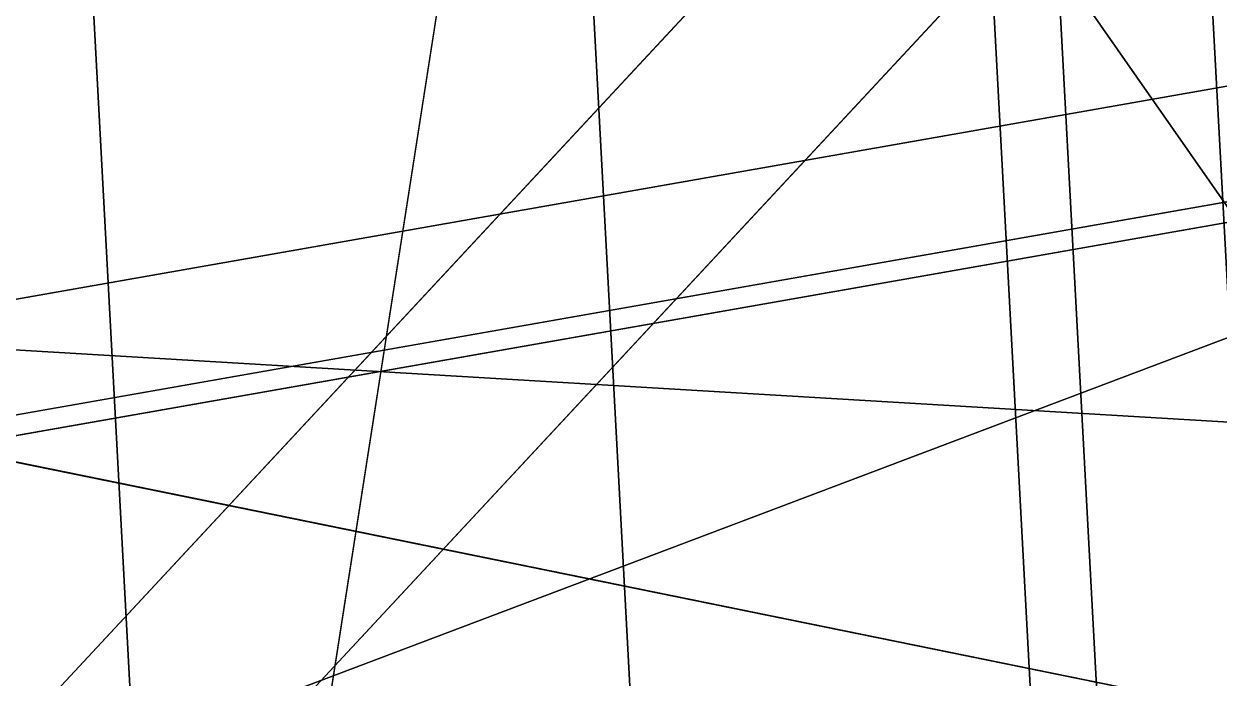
# Model space of a CAD drawing. Header units: metres. Extents: x 503497 to 504361, y 6966567 to 6966857.
# Drawn here: x 504124.612 to 504125.832, y 6966691.654 to 6966692.322 of the extents above; entities that cross this region are included whole.
import ezdxf

# ---------------------------------------------------------------- set-up
doc = ezdxf.new("R2010")
doc.units = ezdxf.units.M

msp = doc.modelspace()

# ---------------------------------------------------------------- linework, layer by layer
at = {"layer": 'SHADOW_APPROVED_20260111T072000'}
msp.add_lwpolyline([(504124.6436, 6966689.8311), (504125.6223, 6966696.1052), (504122.7613, 6966696.5515), (504123.3955, 6966700.6171), (504123.6735, 6966701.1907), (504124.1841, 6966701.6081), (504124.6865, 6966701.7525), (504126.4679, 6966701.5261), (504126.6349, 6966702.5968), (504125.8564, 6966702.7697), (504125.4218, 6966703.0603), (504125.0625, 6966703.6133), (504124.9683, 6966704.1079), (504125.9354, 6966710.4181), (504127.8093, 6966710.1258), (504128.3574, 6966713.6393), (504140.8554, 6966711.6898), (504140.8554, 6966711.6898), (504140.7719, 6966711.1544), (504144.1851, 6966710.622), (504144.5661, 6966713.0647), (504153.1826, 6966711.7206), (504152.9477, 6966710.2148), (504167.8718, 6966707.8869)], dxfattribs=at)
for points in [[(504169.4593, 6966696.8594), (504167.3244, 6966683.1734), (504094.1506, 6966698.0774), (504096.2855, 6966711.7634), (504169.4593, 6966696.8594)], [(504124.6436, 6966689.8311), (504125.6223, 6966696.1052), (504052.4485, 6966711.0092), (504051.4698, 6966704.7351), (504124.6436, 6966689.8311)], [(504167.3244, 6966683.1734), (504124.6436, 6966689.8311), (504051.4698, 6966704.7351), (504094.1506, 6966698.0774), (504167.3244, 6966683.1734)]]:
    msp.add_lwpolyline(points, close=True, dxfattribs=at)
at = {"layer": 'SHADOW_APPROVED_20260114T072400'}
msp.add_lwpolyline([(504124.6436, 6966689.8311), (504125.6223, 6966696.1052), (504122.7613, 6966696.5515), (504123.3955, 6966700.6171), (504123.6735, 6966701.1907), (504124.1841, 6966701.6081), (504124.6865, 6966701.7525), (504126.4679, 6966701.5261), (504126.6349, 6966702.5968), (504125.8564, 6966702.7697), (504125.4218, 6966703.0603), (504125.0625, 6966703.6133), (504124.9683, 6966704.1079), (504125.9354, 6966710.4181), (504127.8093, 6966710.1258), (504128.3574, 6966713.6393), (504140.8554, 6966711.6898), (504140.8554, 6966711.6898), (504140.7719, 6966711.1544), (504144.1851, 6966710.622), (504144.5661, 6966713.0647), (504153.1826, 6966711.7206), (504152.9477, 6966710.2148), (504167.8718, 6966707.8869)], dxfattribs=at)
msp.add_lwpolyline([(504124.6436, 6966689.8311), (504125.6223, 6966696.1052), (504053.6139, 6966709.7439), (504052.6352, 6966703.4698), (504124.6436, 6966689.8311)], close=True, dxfattribs=at)
at = {"layer": 'SHADOW_APPROVED_20260122T071500'}
msp.add_lwpolyline([(504124.6436, 6966689.8311), (504125.6223, 6966696.1052), (504122.7613, 6966696.5515), (504123.3955, 6966700.6171), (504123.6735, 6966701.1907), (504124.1841, 6966701.6081), (504124.6865, 6966701.7525), (504126.4679, 6966701.5261), (504126.6349, 6966702.5968), (504125.8564, 6966702.7697), (504125.4218, 6966703.0603), (504125.0625, 6966703.6133), (504124.9683, 6966704.1079), (504125.9354, 6966710.4181), (504127.8093, 6966710.1258), (504128.3574, 6966713.6393), (504140.8554, 6966711.6898), (504140.8554, 6966711.6898), (504140.7719, 6966711.1544), (504144.1851, 6966710.622), (504144.5661, 6966713.0647), (504153.1826, 6966711.7206), (504152.9477, 6966710.2148), (504167.8718, 6966707.8869)], dxfattribs=at)
msp.add_lwpolyline([(504124.6436, 6966689.8311), (504125.6223, 6966696.1052), (504043.0558, 6966710.8733), (504042.0771, 6966704.5992), (504124.6436, 6966689.8311)], close=True, dxfattribs=at)
at = {"layer": 'SHADOW_APPROVED_20260124T072500'}
msp.add_lwpolyline([(504124.6436, 6966689.8311), (504125.6223, 6966696.1052), (504122.7613, 6966696.5515), (504123.3955, 6966700.6171), (504123.6735, 6966701.1907), (504124.1841, 6966701.6081), (504124.6865, 6966701.7525), (504126.4679, 6966701.5261), (504126.6349, 6966702.5968), (504125.8564, 6966702.7697), (504125.4218, 6966703.0603), (504125.0625, 6966703.6133), (504124.9683, 6966704.1079), (504125.9354, 6966710.4181), (504127.8093, 6966710.1258), (504128.3574, 6966713.6393), (504140.8554, 6966711.6898), (504140.8554, 6966711.6898), (504140.7719, 6966711.1544), (504144.1851, 6966710.622), (504144.5661, 6966713.0647), (504153.1826, 6966711.7206), (504152.9477, 6966710.2148), (504167.8718, 6966707.8869)], dxfattribs=at)
msp.add_lwpolyline([(504124.6436, 6966689.8311), (504125.6223, 6966696.1052), (504049.3792, 6966707.8202), (504048.4005, 6966701.5461), (504124.6436, 6966689.8311)], close=True, dxfattribs=at)
at = {"layer": 'SHADOW_APPROVED_20260126T071100'}
msp.add_lwpolyline([(504124.6436, 6966689.8311), (504125.6223, 6966696.1052), (504122.7613, 6966696.5515), (504123.3955, 6966700.6171), (504123.6735, 6966701.1907), (504124.1841, 6966701.6081), (504124.6865, 6966701.7525), (504126.4679, 6966701.5261), (504126.6349, 6966702.5968), (504125.8564, 6966702.7697), (504125.4218, 6966703.0603), (504125.0625, 6966703.6133), (504124.9683, 6966704.1079), (504125.9354, 6966710.4181), (504127.8093, 6966710.1258), (504128.3574, 6966713.6393), (504140.8554, 6966711.6898), (504140.8554, 6966711.6898), (504140.7719, 6966711.1544), (504144.1851, 6966710.622), (504144.5661, 6966713.0647), (504153.1826, 6966711.7206), (504152.9477, 6966710.2148), (504167.8718, 6966707.8869)], dxfattribs=at)
msp.add_lwpolyline([(504124.6436, 6966689.8311), (504125.6223, 6966696.1052), (504037.1972, 6966711.151), (504036.2185, 6966704.8769), (504124.6436, 6966689.8311)], close=True, dxfattribs=at)
at = {"layer": 'SHADOW_APPROVED_20260127T071900'}
msp.add_lwpolyline([(504124.6436, 6966689.8311), (504125.6223, 6966696.1052), (504122.7613, 6966696.5515), (504123.3955, 6966700.6171), (504123.6735, 6966701.1907), (504124.1841, 6966701.6081), (504124.6865, 6966701.7525), (504126.4679, 6966701.5261), (504126.6349, 6966702.5968), (504125.8564, 6966702.7697), (504125.4218, 6966703.0603), (504125.0625, 6966703.6133), (504124.9683, 6966704.1079), (504125.9354, 6966710.4181), (504127.8093, 6966710.1258), (504128.3574, 6966713.6393), (504140.8554, 6966711.6898), (504140.8554, 6966711.6898), (504140.7719, 6966711.1544), (504144.1851, 6966710.622), (504144.5661, 6966713.0647), (504153.1826, 6966711.7206), (504152.9477, 6966710.2148), (504167.8718, 6966707.8869)], dxfattribs=at)
msp.add_lwpolyline([(504124.6436, 6966689.8311), (504125.6223, 6966696.1052), (504043.2794, 6966708.5978), (504042.3007, 6966702.3237), (504124.6436, 6966689.8311)], close=True, dxfattribs=at)
at = {"layer": 'SHADOW_APPROVED_20260129T071100'}
msp.add_lwpolyline([(504124.6436, 6966689.8311), (504125.6223, 6966696.1052), (504122.7613, 6966696.5515), (504123.3955, 6966700.6171), (504123.6735, 6966701.1907), (504124.1841, 6966701.6081), (504124.6865, 6966701.7525), (504126.4679, 6966701.5261), (504126.6349, 6966702.5968), (504125.8564, 6966702.7697), (504125.4218, 6966703.0603), (504125.0625, 6966703.6133), (504124.9683, 6966704.1079), (504125.9354, 6966710.4181), (504127.8093, 6966710.1258), (504128.3574, 6966713.6393), (504140.8554, 6966711.6898), (504140.8554, 6966711.6898), (504140.7719, 6966711.1544), (504144.1851, 6966710.622), (504144.5661, 6966713.0647), (504153.1826, 6966711.7206), (504152.9477, 6966710.2148), (504167.8718, 6966707.8869)], dxfattribs=at)
msp.add_lwpolyline([(504124.6436, 6966689.8311), (504125.6223, 6966696.1052), (504035.1766, 6966710.324), (504034.1979, 6966704.0499), (504124.6436, 6966689.8311)], close=True, dxfattribs=at)
at = {"layer": 'SHADOW_APPROVED_20260130T071100'}
msp.add_lwpolyline([(504124.6436, 6966689.8311), (504125.6223, 6966696.1052), (504122.7613, 6966696.5515), (504123.3955, 6966700.6171), (504123.6735, 6966701.1907), (504124.1841, 6966701.6081), (504124.6865, 6966701.7525), (504126.4679, 6966701.5261), (504126.6349, 6966702.5968), (504125.8564, 6966702.7697), (504125.4218, 6966703.0603), (504125.0625, 6966703.6133), (504124.9683, 6966704.1079), (504125.9354, 6966710.4181), (504127.8093, 6966710.1258), (504128.3574, 6966713.6393), (504140.8554, 6966711.6898), (504140.8554, 6966711.6898), (504140.7719, 6966711.1544), (504144.1851, 6966710.622), (504144.5661, 6966713.0647), (504153.1826, 6966711.7206), (504152.9477, 6966710.2148), (504167.8718, 6966707.8869)], dxfattribs=at)
msp.add_lwpolyline([(504124.6436, 6966689.8311), (504125.6223, 6966696.1052), (504034.4904, 6966710.0194), (504033.5117, 6966703.7453), (504124.6436, 6966689.8311)], close=True, dxfattribs=at)
at = {"layer": 'SHADOW_APPROVED_20260203T070000'}
msp.add_lwpolyline([(504124.6436, 6966689.8311), (504125.6223, 6966696.1052), (504122.7613, 6966696.5515), (504123.3955, 6966700.6171), (504123.6735, 6966701.1907), (504124.1841, 6966701.6081), (504124.6865, 6966701.7525), (504126.4679, 6966701.5261), (504126.6349, 6966702.5968), (504125.8564, 6966702.7697), (504125.4218, 6966703.0603), (504125.0625, 6966703.6133), (504124.9683, 6966704.1079), (504125.9354, 6966710.4181), (504127.8093, 6966710.1258), (504128.3574, 6966713.6393), (504140.8554, 6966711.6898), (504140.8554, 6966711.6898), (504140.7719, 6966711.1544), (504144.1851, 6966710.622), (504144.5661, 6966713.0647), (504153.1826, 6966711.7206), (504152.9477, 6966710.2148), (504167.8718, 6966707.8869)], dxfattribs=at)
msp.add_lwpolyline([(504124.6436, 6966689.8311), (504125.6223, 6966696.1052), (504019.5981, 6966712.4066), (504018.6194, 6966706.1325), (504124.6436, 6966689.8311)], close=True, dxfattribs=at)
at = {"layer": 'SHADOW_APPROVED_20260314T074000'}
msp.add_lwpolyline([(504124.6436, 6966689.8311), (504125.6223, 6966696.1052), (504122.7613, 6966696.5515), (504123.3955, 6966700.6171), (504123.6735, 6966701.1907), (504124.1841, 6966701.6081), (504124.6865, 6966701.7525), (504126.4679, 6966701.5261), (504126.6349, 6966702.5968), (504125.8564, 6966702.7697), (504125.4218, 6966703.0603), (504125.0625, 6966703.6133), (504124.9683, 6966704.1079), (504125.9354, 6966710.4181), (504127.8093, 6966710.1258), (504128.3574, 6966713.6393), (504140.8554, 6966711.6898), (504140.8554, 6966711.6898), (504140.7719, 6966711.1544), (504144.1851, 6966710.622), (504144.5661, 6966713.0647), (504153.1826, 6966711.7206), (504152.9477, 6966710.2148), (504167.8718, 6966707.8869)], dxfattribs=at)
for points in [[(504170.0047, 6966700.3561), (504169.7774, 6966699.9974), (504082.0229, 6966684.541), (504082.2502, 6966684.8997), (504170.0047, 6966700.3561)], [(504169.7774, 6966699.9974), (504169.5259, 6966699.8139), (504081.7714, 6966684.3575), (504082.0229, 6966684.541), (504169.7774, 6966699.9974)], [(504169.5259, 6966699.8139), (504168.8949, 6966699.7238), (504081.1404, 6966684.2674), (504081.7714, 6966684.3575), (504169.5259, 6966699.8139)], [(504168.8949, 6966699.7238), (504168.6104, 6966697.9001), (504080.8559, 6966682.4437), (504081.1404, 6966684.2674), (504168.8949, 6966699.7238)], [(504124.6436, 6966689.8311), (504125.6223, 6966696.1052), (504037.8678, 6966680.6488), (504036.8891, 6966674.3747), (504124.6436, 6966689.8311)]]:
    msp.add_lwpolyline(points, close=True, dxfattribs=at)
at = {"layer": 'SHADOW_APPROVED_20260426T070000'}
msp.add_lwpolyline([(504124.6436, 6966689.8311), (504125.6223, 6966696.1052), (504122.7613, 6966696.5515), (504123.3955, 6966700.6171), (504123.6735, 6966701.1907), (504124.1841, 6966701.6081), (504124.6865, 6966701.7525), (504126.4679, 6966701.5261), (504126.6349, 6966702.5968), (504125.8564, 6966702.7697), (504125.4218, 6966703.0603), (504125.0625, 6966703.6133), (504124.9683, 6966704.1079), (504125.9354, 6966710.4181), (504127.8093, 6966710.1258), (504128.3574, 6966713.6393), (504140.8554, 6966711.6898), (504140.8554, 6966711.6898), (504140.7719, 6966711.1544), (504144.1851, 6966710.622), (504144.5661, 6966713.0647), (504153.1826, 6966711.7206), (504152.9477, 6966710.2148), (504167.8718, 6966707.8869)], dxfattribs=at)
for points in [[(504152.9477, 6966710.2148), (504167.8718, 6966707.8869), (503950.7442, 6966625.8251), (503935.8201, 6966628.153), (504152.9477, 6966710.2148)], [(504167.8718, 6966707.8869), (504167.5638, 6966705.9126), (503950.4362, 6966623.8508), (503950.7442, 6966625.8251), (504167.8718, 6966707.8869)], [(504124.6436, 6966689.8311), (504125.6223, 6966696.1052), (503908.4947, 6966614.0434), (503907.516, 6966607.7693), (504124.6436, 6966689.8311)]]:
    msp.add_lwpolyline(points, close=True, dxfattribs=at)
at = {"layer": 'SHADOW_APPROVED_20260621T090000'}
for points in [[(504158.5991, 6966727.8767), (504158.3042, 6966725.9861), (504094.3178, 6966657.1716), (504094.6127, 6966659.0622), (504158.5991, 6966727.8767)], [(504173.0714, 6966725.6192), (504158.5991, 6966727.8767), (504094.6127, 6966659.0622), (504109.085, 6966656.8047), (504173.0714, 6966725.6192)], [(504144.1851, 6966710.622), (504144.5661, 6966713.0647), (504086.0498, 6966650.1331), (504085.6688, 6966647.6904), (504144.1851, 6966710.622)], [(504144.5661, 6966713.0647), (504153.1826, 6966711.7206), (504094.6663, 6966648.789), (504086.0498, 6966650.1331), (504144.5661, 6966713.0647)], [(504124.6436, 6966689.8311), (504125.6223, 6966696.1052), (504067.106, 6966633.1736), (504066.1273, 6966626.8995), (504124.6436, 6966689.8311)]]:
    msp.add_lwpolyline(points, close=True, dxfattribs=at)
msp.add_lwpolyline([(504124.6436, 6966689.8311), (504125.6223, 6966696.1052), (504122.7613, 6966696.5515), (504123.3955, 6966700.6171), (504123.6735, 6966701.1907), (504124.1841, 6966701.6081), (504124.6865, 6966701.7525), (504126.4679, 6966701.5261), (504126.6349, 6966702.5968), (504125.8564, 6966702.7697), (504125.4218, 6966703.0603), (504125.0625, 6966703.6133), (504124.9683, 6966704.1079), (504125.9354, 6966710.4181), (504127.8093, 6966710.1258), (504128.3574, 6966713.6393), (504140.8554, 6966711.6898), (504140.8554, 6966711.6898), (504140.7719, 6966711.1544), (504144.1851, 6966710.622), (504144.5661, 6966713.0647), (504153.1826, 6966711.7206), (504152.9477, 6966710.2148), (504167.8718, 6966707.8869)], dxfattribs=at)
at = {"layer": 'SHADOW_APPROVED_20260621T120000'}
msp.add_lwpolyline([(504124.6436, 6966689.8311), (504125.6223, 6966696.1052), (504122.7613, 6966696.5515), (504123.3955, 6966700.6171), (504123.6735, 6966701.1907), (504124.1841, 6966701.6081), (504124.6865, 6966701.7525), (504126.4679, 6966701.5261), (504126.6349, 6966702.5968), (504125.8564, 6966702.7697), (504125.4218, 6966703.0603), (504125.0625, 6966703.6133), (504124.9683, 6966704.1079), (504125.9354, 6966710.4181), (504127.8093, 6966710.1258), (504128.3574, 6966713.6393), (504140.8554, 6966711.6898), (504140.8554, 6966711.6898), (504140.7719, 6966711.1544), (504144.1851, 6966710.622), (504144.5661, 6966713.0647), (504153.1826, 6966711.7206), (504152.9477, 6966710.2148), (504167.8718, 6966707.8869)], dxfattribs=at)
for points in [[(504124.9683, 6966704.1079), (504125.9354, 6966710.4181), (504128.5564, 6966661.7453), (504127.5893, 6966655.4351), (504124.9683, 6966704.1079)], [(504125.0625, 6966703.6133), (504124.9683, 6966704.1079), (504127.5893, 6966655.4351), (504127.6835, 6966654.9405), (504125.0625, 6966703.6133)], [(504125.4218, 6966703.0603), (504125.0625, 6966703.6133), (504127.6835, 6966654.9405), (504128.0428, 6966654.3875), (504125.4218, 6966703.0603)], [(504124.1841, 6966701.6081), (504124.6865, 6966701.7525), (504127.3075, 6966653.0797), (504126.8051, 6966652.9353), (504124.1841, 6966701.6081)], [(504124.6865, 6966701.7525), (504126.4679, 6966701.5261), (504129.0889, 6966652.8533), (504127.3075, 6966653.0797), (504124.6865, 6966701.7525)], [(504123.6735, 6966701.1907), (504124.1841, 6966701.6081), (504126.8051, 6966652.9353), (504126.2945, 6966652.5179), (504123.6735, 6966701.1907)], [(504125.6223, 6966696.1052), (504122.7613, 6966696.5515), (504125.3823, 6966647.8787), (504128.2433, 6966647.4324), (504125.6223, 6966696.1052)], [(504124.6436, 6966689.8311), (504125.6223, 6966696.1052), (504128.2433, 6966647.4324), (504127.2646, 6966641.1583), (504124.6436, 6966689.8311)]]:
    msp.add_lwpolyline(points, close=True, dxfattribs=at)
at = {"layer": 'SHADOW_APPROVED_20260621T140000'}
msp.add_lwpolyline([(504124.6436, 6966689.8311), (504125.6223, 6966696.1052), (504122.7613, 6966696.5515), (504123.3955, 6966700.6171), (504123.6735, 6966701.1907), (504124.1841, 6966701.6081), (504124.6865, 6966701.7525), (504126.4679, 6966701.5261), (504126.6349, 6966702.5968), (504125.8564, 6966702.7697), (504125.4218, 6966703.0603), (504125.0625, 6966703.6133), (504124.9683, 6966704.1079), (504125.9354, 6966710.4181), (504127.8093, 6966710.1258), (504128.3574, 6966713.6393), (504140.8554, 6966711.6898), (504140.8554, 6966711.6898), (504140.7719, 6966711.1544), (504144.1851, 6966710.622), (504144.5661, 6966713.0647), (504153.1826, 6966711.7206), (504152.9477, 6966710.2148), (504167.8718, 6966707.8869)], dxfattribs=at)
for points in [[(504122.7613, 6966696.5515), (504123.3955, 6966700.6171), (504162.3052, 6966644.8111), (504161.671, 6966640.7455), (504122.7613, 6966696.5515)], [(504125.6223, 6966696.1052), (504122.7613, 6966696.5515), (504161.671, 6966640.7455), (504164.532, 6966640.2992), (504125.6223, 6966696.1052)], [(504124.6436, 6966689.8311), (504125.6223, 6966696.1052), (504164.532, 6966640.2992), (504163.5533, 6966634.0251), (504124.6436, 6966689.8311)]]:
    msp.add_lwpolyline(points, close=True, dxfattribs=at)
at = {"layer": 'SHADOW_APPROVED_20260621T150000'}
msp.add_lwpolyline([(504124.6436, 6966689.8311), (504125.6223, 6966696.1052), (504122.7613, 6966696.5515), (504123.3955, 6966700.6171), (504123.6735, 6966701.1907), (504124.1841, 6966701.6081), (504124.6865, 6966701.7525), (504126.4679, 6966701.5261), (504126.6349, 6966702.5968), (504125.8564, 6966702.7697), (504125.4218, 6966703.0603), (504125.0625, 6966703.6133), (504124.9683, 6966704.1079), (504125.9354, 6966710.4181), (504127.8093, 6966710.1258), (504128.3574, 6966713.6393), (504140.8554, 6966711.6898), (504140.8554, 6966711.6898), (504140.7719, 6966711.1544), (504144.1851, 6966710.622), (504144.5661, 6966713.0647), (504153.1826, 6966711.7206), (504152.9477, 6966710.2148), (504167.8718, 6966707.8869)], dxfattribs=at)
msp.add_lwpolyline([(504124.6436, 6966689.8311), (504125.6223, 6966696.1052), (504198.9024, 6966627.1024), (504197.9237, 6966620.8283), (504124.6436, 6966689.8311)], close=True, dxfattribs=at)
at = {"layer": 'SHADOW_APPROVED_20260621T160000'}
msp.add_lwpolyline([(504124.6436, 6966689.8311), (504125.6223, 6966696.1052), (504122.7613, 6966696.5515), (504123.3955, 6966700.6171), (504123.6735, 6966701.1907), (504124.1841, 6966701.6081), (504124.6865, 6966701.7525), (504126.4679, 6966701.5261), (504126.6349, 6966702.5968), (504125.8564, 6966702.7697), (504125.4218, 6966703.0603), (504125.0625, 6966703.6133), (504124.9683, 6966704.1079), (504125.9354, 6966710.4181), (504127.8093, 6966710.1258), (504128.3574, 6966713.6393), (504140.8554, 6966711.6898), (504140.8554, 6966711.6898), (504140.7719, 6966711.1544), (504144.1851, 6966710.622), (504144.5661, 6966713.0647), (504153.1826, 6966711.7206), (504152.9477, 6966710.2148), (504167.8718, 6966707.8869)], dxfattribs=at)
msp.add_lwpolyline([(504124.6436, 6966689.8311), (504125.6223, 6966696.1052), (504293.8785, 6966583.0054), (504292.8998, 6966576.7313), (504124.6436, 6966689.8311)], close=True, dxfattribs=at)
at = {"layer": 'SHADOW_APPROVED_20261019T053000'}
msp.add_lwpolyline([(504124.6436, 6966689.8311), (504125.6223, 6966696.1052), (503548.8666, 6966788.238), (503547.8879, 6966781.9639), (504124.6436, 6966689.8311)], close=True, dxfattribs=at)
msp.add_lwpolyline([(504124.6436, 6966689.8311), (504125.6223, 6966696.1052), (504122.7613, 6966696.5515), (504123.3955, 6966700.6171), (504123.6735, 6966701.1907), (504124.1841, 6966701.6081), (504124.6865, 6966701.7525), (504126.4679, 6966701.5261), (504126.6349, 6966702.5968), (504125.8564, 6966702.7697), (504125.4218, 6966703.0603), (504125.0625, 6966703.6133), (504124.9683, 6966704.1079), (504125.9354, 6966710.4181), (504127.8093, 6966710.1258), (504128.3574, 6966713.6393), (504140.8554, 6966711.6898), (504140.8554, 6966711.6898), (504140.7719, 6966711.1544), (504144.1851, 6966710.622), (504144.5661, 6966713.0647), (504153.1826, 6966711.7206), (504152.9477, 6966710.2148), (504167.8718, 6966707.8869)], dxfattribs=at)
at = {"layer": 'SHADOW_APPROVED_20261112T063500'}
msp.add_lwpolyline([(504124.6436, 6966689.8311), (504125.6223, 6966696.1052), (504122.7613, 6966696.5515), (504123.3955, 6966700.6171), (504123.6735, 6966701.1907), (504124.1841, 6966701.6081), (504124.6865, 6966701.7525), (504126.4679, 6966701.5261), (504126.6349, 6966702.5968), (504125.8564, 6966702.7697), (504125.4218, 6966703.0603), (504125.0625, 6966703.6133), (504124.9683, 6966704.1079), (504125.9354, 6966710.4181), (504127.8093, 6966710.1258), (504128.3574, 6966713.6393), (504140.8554, 6966711.6898), (504140.8554, 6966711.6898), (504140.7719, 6966711.1544), (504144.1851, 6966710.622), (504144.5661, 6966713.0647), (504153.1826, 6966711.7206), (504152.9477, 6966710.2148), (504167.8718, 6966707.8869)], dxfattribs=at)
msp.add_lwpolyline([(504124.6436, 6966689.8311), (504125.6223, 6966696.1052), (504027.344, 6966712.0594), (504026.3653, 6966705.7853), (504124.6436, 6966689.8311)], close=True, dxfattribs=at)
at = {"layer": 'SHADOW_APPROVED_20261113T063500'}
msp.add_lwpolyline([(504124.6436, 6966689.8311), (504125.6223, 6966696.1052), (504122.7613, 6966696.5515), (504123.3955, 6966700.6171), (504123.6735, 6966701.1907), (504124.1841, 6966701.6081), (504124.6865, 6966701.7525), (504126.4679, 6966701.5261), (504126.6349, 6966702.5968), (504125.8564, 6966702.7697), (504125.4218, 6966703.0603), (504125.0625, 6966703.6133), (504124.9683, 6966704.1079), (504125.9354, 6966710.4181), (504127.8093, 6966710.1258), (504128.3574, 6966713.6393), (504140.8554, 6966711.6898), (504140.8554, 6966711.6898), (504140.7719, 6966711.1544), (504144.1851, 6966710.622), (504144.5661, 6966713.0647), (504153.1826, 6966711.7206), (504152.9477, 6966710.2148), (504167.8718, 6966707.8869)], dxfattribs=at)
msp.add_lwpolyline([(504124.6436, 6966689.8311), (504125.6223, 6966696.1052), (504027.8122, 6966712.4749), (504026.8335, 6966706.2008), (504124.6436, 6966689.8311)], close=True, dxfattribs=at)
at = {"layer": 'SHADOW_APPROVED_20261122T065200'}
msp.add_lwpolyline([(504124.6436, 6966689.8311), (504125.6223, 6966696.1052), (504122.7613, 6966696.5515), (504123.3955, 6966700.6171), (504123.6735, 6966701.1907), (504124.1841, 6966701.6081), (504124.6865, 6966701.7525), (504126.4679, 6966701.5261), (504126.6349, 6966702.5968), (504125.8564, 6966702.7697), (504125.4218, 6966703.0603), (504125.0625, 6966703.6133), (504124.9683, 6966704.1079), (504125.9354, 6966710.4181), (504127.8093, 6966710.1258), (504128.3574, 6966713.6393), (504140.8554, 6966711.6898), (504140.8554, 6966711.6898), (504140.7719, 6966711.1544), (504144.1851, 6966710.622), (504144.5661, 6966713.0647), (504153.1826, 6966711.7206), (504152.9477, 6966710.2148), (504167.8718, 6966707.8869)], dxfattribs=at)
msp.add_lwpolyline([(504124.6436, 6966689.8311), (504125.6223, 6966696.1052), (504045.4582, 6966710.556), (504044.4795, 6966704.2819), (504124.6436, 6966689.8311)], close=True, dxfattribs=at)
at = {"layer": 'SHADOW_APPROVED_20261123T070300'}
msp.add_lwpolyline([(504124.6436, 6966689.8311), (504125.6223, 6966696.1052), (504122.7613, 6966696.5515), (504123.3955, 6966700.6171), (504123.6735, 6966701.1907), (504124.1841, 6966701.6081), (504124.6865, 6966701.7525), (504126.4679, 6966701.5261), (504126.6349, 6966702.5968), (504125.8564, 6966702.7697), (504125.4218, 6966703.0603), (504125.0625, 6966703.6133), (504124.9683, 6966704.1079), (504125.9354, 6966710.4181), (504127.8093, 6966710.1258), (504128.3574, 6966713.6393), (504140.8554, 6966711.6898), (504140.8554, 6966711.6898), (504140.7719, 6966711.1544), (504144.1851, 6966710.622), (504144.5661, 6966713.0647), (504153.1826, 6966711.7206), (504152.9477, 6966710.2148), (504167.8718, 6966707.8869)], dxfattribs=at)
msp.add_lwpolyline([(504124.6436, 6966689.8311), (504125.6223, 6966696.1052), (504053.2254, 6966708.1117), (504052.2467, 6966701.8376), (504124.6436, 6966689.8311)], close=True, dxfattribs=at)
at = {"layer": 'SHADOW_APPROVED_20261221T090000'}
msp.add_lwpolyline([(504124.6436, 6966689.8311), (504125.6223, 6966696.1052), (504122.7613, 6966696.5515), (504123.3955, 6966700.6171), (504123.6735, 6966701.1907), (504124.1841, 6966701.6081), (504124.6865, 6966701.7525), (504126.4679, 6966701.5261), (504126.6349, 6966702.5968), (504125.8564, 6966702.7697), (504125.4218, 6966703.0603), (504125.0625, 6966703.6133), (504124.9683, 6966704.1079), (504125.9354, 6966710.4181), (504127.8093, 6966710.1258), (504128.3574, 6966713.6393), (504140.8554, 6966711.6898), (504140.8554, 6966711.6898), (504140.7719, 6966711.1544), (504144.1851, 6966710.622), (504144.5661, 6966713.0647), (504153.1826, 6966711.7206), (504152.9477, 6966710.2148), (504167.8718, 6966707.8869)], dxfattribs=at)
for points in [[(504158.2689, 6966700.4901), (504156.6455, 6966690.0834), (504123.7155, 6966692.0419), (504125.3389, 6966702.4486), (504158.2689, 6966700.4901)], [(504124.6436, 6966689.8311), (504125.6223, 6966696.1052), (504095.3676, 6966697.9046), (504094.3889, 6966691.6305), (504124.6436, 6966689.8311)], [(504156.6455, 6966690.0834), (504137.1539, 6966693.1239), (504104.2239, 6966695.0824), (504123.7155, 6966692.0419), (504156.6455, 6966690.0834)]]:
    msp.add_lwpolyline(points, close=True, dxfattribs=at)
at = {"layer": 'SHADOW_APPROVED_20261221T120000'}
msp.add_lwpolyline([(504124.6436, 6966689.8311), (504125.6223, 6966696.1052), (504122.7613, 6966696.5515), (504123.3955, 6966700.6171), (504123.6735, 6966701.1907), (504124.1841, 6966701.6081), (504124.6865, 6966701.7525), (504126.4679, 6966701.5261), (504126.6349, 6966702.5968), (504125.8564, 6966702.7697), (504125.4218, 6966703.0603), (504125.0625, 6966703.6133), (504124.9683, 6966704.1079), (504125.9354, 6966710.4181), (504127.8093, 6966710.1258), (504128.3574, 6966713.6393), (504140.8554, 6966711.6898), (504140.8554, 6966711.6898), (504140.7719, 6966711.1544), (504144.1851, 6966710.622), (504144.5661, 6966713.0647), (504153.1826, 6966711.7206), (504152.9477, 6966710.2148), (504167.8718, 6966707.8869)], dxfattribs=at)
msp.add_lwpolyline([(504124.6436, 6966689.8311), (504125.6223, 6966696.1052), (504127.8948, 6966693.3744), (504126.9161, 6966687.1003), (504124.6436, 6966689.8311)], close=True, dxfattribs=at)
at = {"layer": 'SHADOW_APPROVED_20261221T150000'}
msp.add_lwpolyline([(504124.6436, 6966689.8311), (504125.6223, 6966696.1052), (504122.7613, 6966696.5515), (504123.3955, 6966700.6171), (504123.6735, 6966701.1907), (504124.1841, 6966701.6081), (504124.6865, 6966701.7525), (504126.4679, 6966701.5261), (504126.6349, 6966702.5968), (504125.8564, 6966702.7697), (504125.4218, 6966703.0603), (504125.0625, 6966703.6133), (504124.9683, 6966704.1079), (504125.9354, 6966710.4181), (504127.8093, 6966710.1258), (504128.3574, 6966713.6393), (504140.8554, 6966711.6898), (504140.8554, 6966711.6898), (504140.7719, 6966711.1544), (504144.1851, 6966710.622), (504144.5661, 6966713.0647), (504153.1826, 6966711.7206), (504152.9477, 6966710.2148), (504167.8718, 6966707.8869)], dxfattribs=at)
msp.add_lwpolyline([(504124.6436, 6966689.8311), (504125.6223, 6966696.1052), (504163.3162, 6966700.1255), (504162.3375, 6966693.8514), (504124.6436, 6966689.8311)], close=True, dxfattribs=at)
at = {"layer": 'SHADOW_APPROVED_20261221T160000'}
msp.add_lwpolyline([(504124.6436, 6966689.8311), (504125.6223, 6966696.1052), (504122.7613, 6966696.5515), (504123.3955, 6966700.6171), (504123.6735, 6966701.1907), (504124.1841, 6966701.6081), (504124.6865, 6966701.7525), (504126.4679, 6966701.5261), (504126.6349, 6966702.5968), (504125.8564, 6966702.7697), (504125.4218, 6966703.0603), (504125.0625, 6966703.6133), (504124.9683, 6966704.1079), (504125.9354, 6966710.4181), (504127.8093, 6966710.1258), (504128.3574, 6966713.6393), (504140.8554, 6966711.6898), (504140.8554, 6966711.6898), (504140.7719, 6966711.1544), (504144.1851, 6966710.622), (504144.5661, 6966713.0647), (504153.1826, 6966711.7206), (504152.9477, 6966710.2148), (504167.8718, 6966707.8869)], dxfattribs=at)
msp.add_lwpolyline([(504124.6436, 6966689.8311), (504125.6223, 6966696.1052), (504185.1841, 6966708.057), (504184.2054, 6966701.7829), (504124.6436, 6966689.8311)], close=True, dxfattribs=at)
at = {"layer": 'SHADOW_APPROVED_20261221T170000'}
msp.add_lwpolyline([(504124.6436, 6966689.8311), (504125.6223, 6966696.1052), (504228.8222, 6966726.9928), (504227.8435, 6966720.7187), (504124.6436, 6966689.8311)], close=True, dxfattribs=at)
msp.add_lwpolyline([(504124.6436, 6966689.8311), (504125.6223, 6966696.1052), (504122.7613, 6966696.5515), (504123.3955, 6966700.6171), (504123.6735, 6966701.1907), (504124.1841, 6966701.6081), (504124.6865, 6966701.7525), (504126.4679, 6966701.5261), (504126.6349, 6966702.5968), (504125.8564, 6966702.7697), (504125.4218, 6966703.0603), (504125.0625, 6966703.6133), (504124.9683, 6966704.1079), (504125.9354, 6966710.4181), (504127.8093, 6966710.1258), (504128.3574, 6966713.6393), (504140.8554, 6966711.6898), (504140.8554, 6966711.6898), (504140.7719, 6966711.1544), (504144.1851, 6966710.622), (504144.5661, 6966713.0647), (504153.1826, 6966711.7206), (504152.9477, 6966710.2148), (504167.8718, 6966707.8869)], dxfattribs=at)
at = {"layer": 'SHADOW_COMPARATOR_RL48_20260111T072000'}
msp.add_lwpolyline([(504124.6436, 6966689.8311), (504125.6223, 6966696.1052), (504122.7613, 6966696.5515), (504123.3955, 6966700.6171), (504123.6735, 6966701.1907), (504124.1841, 6966701.6081), (504124.6865, 6966701.7525), (504126.4679, 6966701.5261), (504126.6349, 6966702.5968), (504125.8564, 6966702.7697), (504125.4218, 6966703.0603), (504125.0625, 6966703.6133), (504124.9683, 6966704.1079), (504125.9354, 6966710.4181), (504127.8093, 6966710.1258), (504128.3574, 6966713.6393), (504140.8554, 6966711.6898), (504140.8554, 6966711.6898), (504140.7719, 6966711.1544), (504144.1851, 6966710.622), (504144.5661, 6966713.0647), (504153.1826, 6966711.7206), (504152.9477, 6966710.2148), (504167.8718, 6966707.8869)], dxfattribs=at)
for points in [[(504169.4593, 6966696.8594), (504167.3244, 6966683.1734), (504121.6971, 6966692.4668), (504123.832, 6966706.1528), (504169.4593, 6966696.8594)], [(504124.6436, 6966689.8311), (504125.6223, 6966696.1052), (504079.995, 6966705.3986), (504079.0163, 6966699.1245), (504124.6436, 6966689.8311)], [(504167.3244, 6966683.1734), (504124.6436, 6966689.8311), (504079.0163, 6966699.1245), (504121.6971, 6966692.4668), (504167.3244, 6966683.1734)]]:
    msp.add_lwpolyline(points, close=True, dxfattribs=at)
at = {"layer": 'SHADOW_COMPARATOR_RL48_20260114T072400'}
msp.add_lwpolyline([(504124.6436, 6966689.8311), (504125.6223, 6966696.1052), (504122.7613, 6966696.5515), (504123.3955, 6966700.6171), (504123.6735, 6966701.1907), (504124.1841, 6966701.6081), (504124.6865, 6966701.7525), (504126.4679, 6966701.5261), (504126.6349, 6966702.5968), (504125.8564, 6966702.7697), (504125.4218, 6966703.0603), (504125.0625, 6966703.6133), (504124.9683, 6966704.1079), (504125.9354, 6966710.4181), (504127.8093, 6966710.1258), (504128.3574, 6966713.6393), (504140.8554, 6966711.6898), (504140.8554, 6966711.6898), (504140.7719, 6966711.1544), (504144.1851, 6966710.622), (504144.5661, 6966713.0647), (504153.1826, 6966711.7206), (504152.9477, 6966710.2148), (504167.8718, 6966707.8869)], dxfattribs=at)
msp.add_lwpolyline([(504124.6436, 6966689.8311), (504125.6223, 6966696.1052), (504080.7217, 6966704.6096), (504079.743, 6966698.3355), (504124.6436, 6966689.8311)], close=True, dxfattribs=at)
at = {"layer": 'SHADOW_COMPARATOR_RL48_20260122T071500'}
msp.add_lwpolyline([(504124.6436, 6966689.8311), (504125.6223, 6966696.1052), (504122.7613, 6966696.5515), (504123.3955, 6966700.6171), (504123.6735, 6966701.1907), (504124.1841, 6966701.6081), (504124.6865, 6966701.7525), (504126.4679, 6966701.5261), (504126.6349, 6966702.5968), (504125.8564, 6966702.7697), (504125.4218, 6966703.0603), (504125.0625, 6966703.6133), (504124.9683, 6966704.1079), (504125.9354, 6966710.4181), (504127.8093, 6966710.1258), (504128.3574, 6966713.6393), (504140.8554, 6966711.6898), (504140.8554, 6966711.6898), (504140.7719, 6966711.1544), (504144.1851, 6966710.622), (504144.5661, 6966713.0647), (504153.1826, 6966711.7206), (504152.9477, 6966710.2148), (504167.8718, 6966707.8869)], dxfattribs=at)
msp.add_lwpolyline([(504124.6436, 6966689.8311), (504125.6223, 6966696.1052), (504074.1382, 6966705.3138), (504073.1595, 6966699.0397), (504124.6436, 6966689.8311)], close=True, dxfattribs=at)
at = {"layer": 'SHADOW_COMPARATOR_RL48_20260124T072500'}
msp.add_lwpolyline([(504124.6436, 6966689.8311), (504125.6223, 6966696.1052), (504122.7613, 6966696.5515), (504123.3955, 6966700.6171), (504123.6735, 6966701.1907), (504124.1841, 6966701.6081), (504124.6865, 6966701.7525), (504126.4679, 6966701.5261), (504126.6349, 6966702.5968), (504125.8564, 6966702.7697), (504125.4218, 6966703.0603), (504125.0625, 6966703.6133), (504124.9683, 6966704.1079), (504125.9354, 6966710.4181), (504127.8093, 6966710.1258), (504128.3574, 6966713.6393), (504140.8554, 6966711.6898), (504140.8554, 6966711.6898), (504140.7719, 6966711.1544), (504144.1851, 6966710.622), (504144.5661, 6966713.0647), (504153.1826, 6966711.7206), (504152.9477, 6966710.2148), (504167.8718, 6966707.8869)], dxfattribs=at)
msp.add_lwpolyline([(504124.6436, 6966689.8311), (504125.6223, 6966696.1052), (504078.0811, 6966703.4101), (504077.1024, 6966697.136), (504124.6436, 6966689.8311)], close=True, dxfattribs=at)
at = {"layer": 'SHADOW_COMPARATOR_RL48_20260126T071100'}
msp.add_lwpolyline([(504124.6436, 6966689.8311), (504125.6223, 6966696.1052), (504122.7613, 6966696.5515), (504123.3955, 6966700.6171), (504123.6735, 6966701.1907), (504124.1841, 6966701.6081), (504124.6865, 6966701.7525), (504126.4679, 6966701.5261), (504126.6349, 6966702.5968), (504125.8564, 6966702.7697), (504125.4218, 6966703.0603), (504125.0625, 6966703.6133), (504124.9683, 6966704.1079), (504125.9354, 6966710.4181), (504127.8093, 6966710.1258), (504128.3574, 6966713.6393), (504140.8554, 6966711.6898), (504140.8554, 6966711.6898), (504140.7719, 6966711.1544), (504144.1851, 6966710.622), (504144.5661, 6966713.0647), (504153.1826, 6966711.7206), (504152.9477, 6966710.2148), (504167.8718, 6966707.8869)], dxfattribs=at)
msp.add_lwpolyline([(504124.6436, 6966689.8311), (504125.6223, 6966696.1052), (504070.4851, 6966705.487), (504069.5064, 6966699.2129), (504124.6436, 6966689.8311)], close=True, dxfattribs=at)
at = {"layer": 'SHADOW_COMPARATOR_RL48_20260127T071900'}
msp.add_lwpolyline([(504124.6436, 6966689.8311), (504125.6223, 6966696.1052), (504122.7613, 6966696.5515), (504123.3955, 6966700.6171), (504123.6735, 6966701.1907), (504124.1841, 6966701.6081), (504124.6865, 6966701.7525), (504126.4679, 6966701.5261), (504126.6349, 6966702.5968), (504125.8564, 6966702.7697), (504125.4218, 6966703.0603), (504125.0625, 6966703.6133), (504124.9683, 6966704.1079), (504125.9354, 6966710.4181), (504127.8093, 6966710.1258), (504128.3574, 6966713.6393), (504140.8554, 6966711.6898), (504140.8554, 6966711.6898), (504140.7719, 6966711.1544), (504144.1851, 6966710.622), (504144.5661, 6966713.0647), (504153.1826, 6966711.7206), (504152.9477, 6966710.2148), (504167.8718, 6966707.8869)], dxfattribs=at)
msp.add_lwpolyline([(504124.6436, 6966689.8311), (504125.6223, 6966696.1052), (504074.2776, 6966703.8949), (504073.2989, 6966697.6208), (504124.6436, 6966689.8311)], close=True, dxfattribs=at)
at = {"layer": 'SHADOW_COMPARATOR_RL48_20260129T071100'}
msp.add_lwpolyline([(504124.6436, 6966689.8311), (504125.6223, 6966696.1052), (504122.7613, 6966696.5515), (504123.3955, 6966700.6171), (504123.6735, 6966701.1907), (504124.1841, 6966701.6081), (504124.6865, 6966701.7525), (504126.4679, 6966701.5261), (504126.6349, 6966702.5968), (504125.8564, 6966702.7697), (504125.4218, 6966703.0603), (504125.0625, 6966703.6133), (504124.9683, 6966704.1079), (504125.9354, 6966710.4181), (504127.8093, 6966710.1258), (504128.3574, 6966713.6393), (504140.8554, 6966711.6898), (504140.8554, 6966711.6898), (504140.7719, 6966711.1544), (504144.1851, 6966710.622), (504144.5661, 6966713.0647), (504153.1826, 6966711.7206), (504152.9477, 6966710.2148), (504167.8718, 6966707.8869)], dxfattribs=at)
msp.add_lwpolyline([(504124.6436, 6966689.8311), (504125.6223, 6966696.1052), (504069.2251, 6966704.9713), (504068.2464, 6966698.6972), (504124.6436, 6966689.8311)], close=True, dxfattribs=at)
at = {"layer": 'SHADOW_COMPARATOR_RL48_20260130T071100'}
msp.add_lwpolyline([(504124.6436, 6966689.8311), (504125.6223, 6966696.1052), (504122.7613, 6966696.5515), (504123.3955, 6966700.6171), (504123.6735, 6966701.1907), (504124.1841, 6966701.6081), (504124.6865, 6966701.7525), (504126.4679, 6966701.5261), (504126.6349, 6966702.5968), (504125.8564, 6966702.7697), (504125.4218, 6966703.0603), (504125.0625, 6966703.6133), (504124.9683, 6966704.1079), (504125.9354, 6966710.4181), (504127.8093, 6966710.1258), (504128.3574, 6966713.6393), (504140.8554, 6966711.6898), (504140.8554, 6966711.6898), (504140.7719, 6966711.1544), (504144.1851, 6966710.622), (504144.5661, 6966713.0647), (504153.1826, 6966711.7206), (504152.9477, 6966710.2148), (504167.8718, 6966707.8869)], dxfattribs=at)
msp.add_lwpolyline([(504124.6436, 6966689.8311), (504125.6223, 6966696.1052), (504068.7972, 6966704.7814), (504067.8185, 6966698.5073), (504124.6436, 6966689.8311)], close=True, dxfattribs=at)
at = {"layer": 'SHADOW_COMPARATOR_RL48_20260203T070000'}
msp.add_lwpolyline([(504124.6436, 6966689.8311), (504125.6223, 6966696.1052), (504122.7613, 6966696.5515), (504123.3955, 6966700.6171), (504123.6735, 6966701.1907), (504124.1841, 6966701.6081), (504124.6865, 6966701.7525), (504126.4679, 6966701.5261), (504126.6349, 6966702.5968), (504125.8564, 6966702.7697), (504125.4218, 6966703.0603), (504125.0625, 6966703.6133), (504124.9683, 6966704.1079), (504125.9354, 6966710.4181), (504127.8093, 6966710.1258), (504128.3574, 6966713.6393), (504140.8554, 6966711.6898), (504140.8554, 6966711.6898), (504140.7719, 6966711.1544), (504144.1851, 6966710.622), (504144.5661, 6966713.0647), (504153.1826, 6966711.7206), (504152.9477, 6966710.2148), (504167.8718, 6966707.8869)], dxfattribs=at)
msp.add_lwpolyline([(504124.6436, 6966689.8311), (504125.6223, 6966696.1052), (504059.5112, 6966706.2699), (504058.5325, 6966699.9958), (504124.6436, 6966689.8311)], close=True, dxfattribs=at)
at = {"layer": 'SHADOW_COMPARATOR_RL48_20260314T074000'}
msp.add_lwpolyline([(504124.6436, 6966689.8311), (504125.6223, 6966696.1052), (504122.7613, 6966696.5515), (504123.3955, 6966700.6171), (504123.6735, 6966701.1907), (504124.1841, 6966701.6081), (504124.6865, 6966701.7525), (504126.4679, 6966701.5261), (504126.6349, 6966702.5968), (504125.8564, 6966702.7697), (504125.4218, 6966703.0603), (504125.0625, 6966703.6133), (504124.9683, 6966704.1079), (504125.9354, 6966710.4181), (504127.8093, 6966710.1258), (504128.3574, 6966713.6393), (504140.8554, 6966711.6898), (504140.8554, 6966711.6898), (504140.7719, 6966711.1544), (504144.1851, 6966710.622), (504144.5661, 6966713.0647), (504153.1826, 6966711.7206), (504152.9477, 6966710.2148), (504167.8718, 6966707.8869)], dxfattribs=at)
for points in [[(504170.0047, 6966700.3561), (504169.7774, 6966699.9974), (504115.0583, 6966690.3596), (504115.2856, 6966690.7183), (504170.0047, 6966700.3561)], [(504169.7774, 6966699.9974), (504169.5259, 6966699.8139), (504114.8068, 6966690.1761), (504115.0583, 6966690.3596), (504169.7774, 6966699.9974)], [(504169.5259, 6966699.8139), (504168.8949, 6966699.7238), (504114.1758, 6966690.086), (504114.8068, 6966690.1761), (504169.5259, 6966699.8139)], [(504168.8949, 6966699.7238), (504168.6104, 6966697.9001), (504113.8913, 6966688.2623), (504114.1758, 6966690.086), (504168.8949, 6966699.7238)], [(504124.6436, 6966689.8311), (504125.6223, 6966696.1052), (504070.9032, 6966686.4674), (504069.9245, 6966680.1933), (504124.6436, 6966689.8311)]]:
    msp.add_lwpolyline(points, close=True, dxfattribs=at)
at = {"layer": 'SHADOW_COMPARATOR_RL48_20260426T070000'}
msp.add_lwpolyline([(504124.6436, 6966689.8311), (504125.6223, 6966696.1052), (504122.7613, 6966696.5515), (504123.3955, 6966700.6171), (504123.6735, 6966701.1907), (504124.1841, 6966701.6081), (504124.6865, 6966701.7525), (504126.4679, 6966701.5261), (504126.6349, 6966702.5968), (504125.8564, 6966702.7697), (504125.4218, 6966703.0603), (504125.0625, 6966703.6133), (504124.9683, 6966704.1079), (504125.9354, 6966710.4181), (504127.8093, 6966710.1258), (504128.3574, 6966713.6393), (504140.8554, 6966711.6898), (504140.8554, 6966711.6898), (504140.7719, 6966711.1544), (504144.1851, 6966710.622), (504144.5661, 6966713.0647), (504153.1826, 6966711.7206), (504152.9477, 6966710.2148), (504167.8718, 6966707.8869)], dxfattribs=at)
for points in [[(504152.9477, 6966710.2148), (504167.8718, 6966707.8869), (504032.4825, 6966656.7175), (504017.5584, 6966659.0454), (504152.9477, 6966710.2148)], [(504167.8718, 6966707.8869), (504167.5638, 6966705.9126), (504032.1745, 6966654.7432), (504032.4825, 6966656.7175), (504167.8718, 6966707.8869)], [(504124.6436, 6966689.8311), (504125.6223, 6966696.1052), (503990.233, 6966644.9358), (503989.2543, 6966638.6617), (504124.6436, 6966689.8311)]]:
    msp.add_lwpolyline(points, close=True, dxfattribs=at)
at = {"layer": 'SHADOW_COMPARATOR_RL48_20260621T090000'}
for points in [[(504158.5991, 6966727.8767), (504158.3042, 6966725.9861), (504121.8165, 6966686.7453), (504122.1114, 6966688.6359), (504158.5991, 6966727.8767)], [(504173.0714, 6966725.6192), (504158.5991, 6966727.8767), (504122.1114, 6966688.6359), (504136.5837, 6966686.3784), (504173.0714, 6966725.6192)], [(504144.1851, 6966710.622), (504144.5661, 6966713.0647), (504108.0784, 6966673.8239), (504107.6974, 6966671.3812), (504144.1851, 6966710.622)], [(504144.5661, 6966713.0647), (504153.1826, 6966711.7206), (504116.6949, 6966672.4798), (504108.0784, 6966673.8239), (504144.5661, 6966713.0647)], [(504124.6436, 6966689.8311), (504125.6223, 6966696.1052), (504089.1346, 6966656.8644), (504088.1559, 6966650.5903), (504124.6436, 6966689.8311)]]:
    msp.add_lwpolyline(points, close=True, dxfattribs=at)
msp.add_lwpolyline([(504124.6436, 6966689.8311), (504125.6223, 6966696.1052), (504122.7613, 6966696.5515), (504123.3955, 6966700.6171), (504123.6735, 6966701.1907), (504124.1841, 6966701.6081), (504124.6865, 6966701.7525), (504126.4679, 6966701.5261), (504126.6349, 6966702.5968), (504125.8564, 6966702.7697), (504125.4218, 6966703.0603), (504125.0625, 6966703.6133), (504124.9683, 6966704.1079), (504125.9354, 6966710.4181), (504127.8093, 6966710.1258), (504128.3574, 6966713.6393), (504140.8554, 6966711.6898), (504140.8554, 6966711.6898), (504140.7719, 6966711.1544), (504144.1851, 6966710.622), (504144.5661, 6966713.0647), (504153.1826, 6966711.7206), (504152.9477, 6966710.2148), (504167.8718, 6966707.8869)], dxfattribs=at)
at = {"layer": 'SHADOW_COMPARATOR_RL48_20260621T120000'}
msp.add_lwpolyline([(504124.6436, 6966689.8311), (504125.6223, 6966696.1052), (504122.7613, 6966696.5515), (504123.3955, 6966700.6171), (504123.6735, 6966701.1907), (504124.1841, 6966701.6081), (504124.6865, 6966701.7525), (504126.4679, 6966701.5261), (504126.6349, 6966702.5968), (504125.8564, 6966702.7697), (504125.4218, 6966703.0603), (504125.0625, 6966703.6133), (504124.9683, 6966704.1079), (504125.9354, 6966710.4181), (504127.8093, 6966710.1258), (504128.3574, 6966713.6393), (504140.8554, 6966711.6898), (504140.8554, 6966711.6898), (504140.7719, 6966711.1544), (504144.1851, 6966710.622), (504144.5661, 6966713.0647), (504153.1826, 6966711.7206), (504152.9477, 6966710.2148), (504167.8718, 6966707.8869)], dxfattribs=at)
for points in [[(504124.9683, 6966704.1079), (504125.9354, 6966710.4181), (504127.5697, 6966680.0683), (504126.6026, 6966673.7581), (504124.9683, 6966704.1079)], [(504125.0625, 6966703.6133), (504124.9683, 6966704.1079), (504126.6026, 6966673.7581), (504126.6968, 6966673.2635), (504125.0625, 6966703.6133)], [(504125.4218, 6966703.0603), (504125.0625, 6966703.6133), (504126.6968, 6966673.2635), (504127.0561, 6966672.7105), (504125.4218, 6966703.0603)], [(504124.1841, 6966701.6081), (504124.6865, 6966701.7525), (504126.3208, 6966671.4027), (504125.8184, 6966671.2583), (504124.1841, 6966701.6081)], [(504124.6865, 6966701.7525), (504126.4679, 6966701.5261), (504128.1022, 6966671.1763), (504126.3208, 6966671.4027), (504124.6865, 6966701.7525)], [(504123.6735, 6966701.1907), (504124.1841, 6966701.6081), (504125.8184, 6966671.2583), (504125.3078, 6966670.8409), (504123.6735, 6966701.1907)], [(504125.6223, 6966696.1052), (504122.7613, 6966696.5515), (504124.3956, 6966666.2017), (504127.2566, 6966665.7554), (504125.6223, 6966696.1052)], [(504124.6436, 6966689.8311), (504125.6223, 6966696.1052), (504127.2566, 6966665.7554), (504126.2779, 6966659.4813), (504124.6436, 6966689.8311)]]:
    msp.add_lwpolyline(points, close=True, dxfattribs=at)
at = {"layer": 'SHADOW_COMPARATOR_RL48_20260621T140000'}
msp.add_lwpolyline([(504124.6436, 6966689.8311), (504125.6223, 6966696.1052), (504122.7613, 6966696.5515), (504123.3955, 6966700.6171), (504123.6735, 6966701.1907), (504124.1841, 6966701.6081), (504124.6865, 6966701.7525), (504126.4679, 6966701.5261), (504126.6349, 6966702.5968), (504125.8564, 6966702.7697), (504125.4218, 6966703.0603), (504125.0625, 6966703.6133), (504124.9683, 6966704.1079), (504125.9354, 6966710.4181), (504127.8093, 6966710.1258), (504128.3574, 6966713.6393), (504140.8554, 6966711.6898), (504140.8554, 6966711.6898), (504140.7719, 6966711.1544), (504144.1851, 6966710.622), (504144.5661, 6966713.0647), (504153.1826, 6966711.7206), (504152.9477, 6966710.2148), (504167.8718, 6966707.8869)], dxfattribs=at)
for points in [[(504122.7613, 6966696.5515), (504123.3955, 6966700.6171), (504147.6575, 6966665.8194), (504147.0233, 6966661.7538), (504122.7613, 6966696.5515)], [(504125.6223, 6966696.1052), (504122.7613, 6966696.5515), (504147.0233, 6966661.7538), (504149.8843, 6966661.3075), (504125.6223, 6966696.1052)], [(504124.6436, 6966689.8311), (504125.6223, 6966696.1052), (504149.8843, 6966661.3075), (504148.9056, 6966655.0334), (504124.6436, 6966689.8311)]]:
    msp.add_lwpolyline(points, close=True, dxfattribs=at)
at = {"layer": 'SHADOW_COMPARATOR_RL48_20260621T150000'}
msp.add_lwpolyline([(504124.6436, 6966689.8311), (504125.6223, 6966696.1052), (504122.7613, 6966696.5515), (504123.3955, 6966700.6171), (504123.6735, 6966701.1907), (504124.1841, 6966701.6081), (504124.6865, 6966701.7525), (504126.4679, 6966701.5261), (504126.6349, 6966702.5968), (504125.8564, 6966702.7697), (504125.4218, 6966703.0603), (504125.0625, 6966703.6133), (504124.9683, 6966704.1079), (504125.9354, 6966710.4181), (504127.8093, 6966710.1258), (504128.3574, 6966713.6393), (504140.8554, 6966711.6898), (504140.8554, 6966711.6898), (504140.7719, 6966711.1544), (504144.1851, 6966710.622), (504144.5661, 6966713.0647), (504153.1826, 6966711.7206), (504152.9477, 6966710.2148), (504167.8718, 6966707.8869)], dxfattribs=at)
msp.add_lwpolyline([(504124.6436, 6966689.8311), (504125.6223, 6966696.1052), (504171.3159, 6966653.0787), (504170.3372, 6966646.8046), (504124.6436, 6966689.8311)], close=True, dxfattribs=at)
at = {"layer": 'SHADOW_COMPARATOR_RL48_20260621T160000'}
msp.add_lwpolyline([(504124.6436, 6966689.8311), (504125.6223, 6966696.1052), (504122.7613, 6966696.5515), (504123.3955, 6966700.6171), (504123.6735, 6966701.1907), (504124.1841, 6966701.6081), (504124.6865, 6966701.7525), (504126.4679, 6966701.5261), (504126.6349, 6966702.5968), (504125.8564, 6966702.7697), (504125.4218, 6966703.0603), (504125.0625, 6966703.6133), (504124.9683, 6966704.1079), (504125.9354, 6966710.4181), (504127.8093, 6966710.1258), (504128.3574, 6966713.6393), (504140.8554, 6966711.6898), (504140.8554, 6966711.6898), (504140.7719, 6966711.1544), (504144.1851, 6966710.622), (504144.5661, 6966713.0647), (504153.1826, 6966711.7206), (504152.9477, 6966710.2148), (504167.8718, 6966707.8869)], dxfattribs=at)
msp.add_lwpolyline([(504124.6436, 6966689.8311), (504125.6223, 6966696.1052), (504230.538, 6966625.5822), (504229.5593, 6966619.3081), (504124.6436, 6966689.8311)], close=True, dxfattribs=at)
at = {"layer": 'SHADOW_COMPARATOR_RL48_20261019T053000'}
msp.add_lwpolyline([(504124.6436, 6966689.8311), (504125.6223, 6966696.1052), (503765.9879, 6966753.5543), (503765.0092, 6966747.2802), (504124.6436, 6966689.8311)], close=True, dxfattribs=at)
msp.add_lwpolyline([(504124.6436, 6966689.8311), (504125.6223, 6966696.1052), (504122.7613, 6966696.5515), (504123.3955, 6966700.6171), (504123.6735, 6966701.1907), (504124.1841, 6966701.6081), (504124.6865, 6966701.7525), (504126.4679, 6966701.5261), (504126.6349, 6966702.5968), (504125.8564, 6966702.7697), (504125.4218, 6966703.0603), (504125.0625, 6966703.6133), (504124.9683, 6966704.1079), (504125.9354, 6966710.4181), (504127.8093, 6966710.1258), (504128.3574, 6966713.6393), (504140.8554, 6966711.6898), (504140.8554, 6966711.6898), (504140.7719, 6966711.1544), (504144.1851, 6966710.622), (504144.5661, 6966713.0647), (504153.1826, 6966711.7206), (504152.9477, 6966710.2148), (504167.8718, 6966707.8869)], dxfattribs=at)
at = {"layer": 'SHADOW_COMPARATOR_RL48_20261112T063500'}
msp.add_lwpolyline([(504124.6436, 6966689.8311), (504125.6223, 6966696.1052), (504122.7613, 6966696.5515), (504123.3955, 6966700.6171), (504123.6735, 6966701.1907), (504124.1841, 6966701.6081), (504124.6865, 6966701.7525), (504126.4679, 6966701.5261), (504126.6349, 6966702.5968), (504125.8564, 6966702.7697), (504125.4218, 6966703.0603), (504125.0625, 6966703.6133), (504124.9683, 6966704.1079), (504125.9354, 6966710.4181), (504127.8093, 6966710.1258), (504128.3574, 6966713.6393), (504140.8554, 6966711.6898), (504140.8554, 6966711.6898), (504140.7719, 6966711.1544), (504144.1851, 6966710.622), (504144.5661, 6966713.0647), (504153.1826, 6966711.7206), (504152.9477, 6966710.2148), (504167.8718, 6966707.8869)], dxfattribs=at)
msp.add_lwpolyline([(504124.6436, 6966689.8311), (504125.6223, 6966696.1052), (504064.3411, 6966706.0534), (504063.3624, 6966699.7793), (504124.6436, 6966689.8311)], close=True, dxfattribs=at)
at = {"layer": 'SHADOW_COMPARATOR_RL48_20261113T063500'}
msp.add_lwpolyline([(504124.6436, 6966689.8311), (504125.6223, 6966696.1052), (504122.7613, 6966696.5515), (504123.3955, 6966700.6171), (504123.6735, 6966701.1907), (504124.1841, 6966701.6081), (504124.6865, 6966701.7525), (504126.4679, 6966701.5261), (504126.6349, 6966702.5968), (504125.8564, 6966702.7697), (504125.4218, 6966703.0603), (504125.0625, 6966703.6133), (504124.9683, 6966704.1079), (504125.9354, 6966710.4181), (504127.8093, 6966710.1258), (504128.3574, 6966713.6393), (504140.8554, 6966711.6898), (504140.8554, 6966711.6898), (504140.7719, 6966711.1544), (504144.1851, 6966710.622), (504144.5661, 6966713.0647), (504153.1826, 6966711.7206), (504152.9477, 6966710.2148), (504167.8718, 6966707.8869)], dxfattribs=at)
msp.add_lwpolyline([(504124.6436, 6966689.8311), (504125.6223, 6966696.1052), (504064.6331, 6966706.3125), (504063.6544, 6966700.0384), (504124.6436, 6966689.8311)], close=True, dxfattribs=at)
at = {"layer": 'SHADOW_COMPARATOR_RL48_20261122T065200'}
msp.add_lwpolyline([(504124.6436, 6966689.8311), (504125.6223, 6966696.1052), (504122.7613, 6966696.5515), (504123.3955, 6966700.6171), (504123.6735, 6966701.1907), (504124.1841, 6966701.6081), (504124.6865, 6966701.7525), (504126.4679, 6966701.5261), (504126.6349, 6966702.5968), (504125.8564, 6966702.7697), (504125.4218, 6966703.0603), (504125.0625, 6966703.6133), (504124.9683, 6966704.1079), (504125.9354, 6966710.4181), (504127.8093, 6966710.1258), (504128.3574, 6966713.6393), (504140.8554, 6966711.6898), (504140.8554, 6966711.6898), (504140.7719, 6966711.1544), (504144.1851, 6966710.622), (504144.5661, 6966713.0647), (504153.1826, 6966711.7206), (504152.9477, 6966710.2148), (504167.8718, 6966707.8869)], dxfattribs=at)
msp.add_lwpolyline([(504124.6436, 6966689.8311), (504125.6223, 6966696.1052), (504075.6362, 6966705.1159), (504074.6575, 6966698.8418), (504124.6436, 6966689.8311)], close=True, dxfattribs=at)
at = {"layer": 'SHADOW_COMPARATOR_RL48_20261123T070300'}
msp.add_lwpolyline([(504124.6436, 6966689.8311), (504125.6223, 6966696.1052), (504122.7613, 6966696.5515), (504123.3955, 6966700.6171), (504123.6735, 6966701.1907), (504124.1841, 6966701.6081), (504124.6865, 6966701.7525), (504126.4679, 6966701.5261), (504126.6349, 6966702.5968), (504125.8564, 6966702.7697), (504125.4218, 6966703.0603), (504125.0625, 6966703.6133), (504124.9683, 6966704.1079), (504125.9354, 6966710.4181), (504127.8093, 6966710.1258), (504128.3574, 6966713.6393), (504140.8554, 6966711.6898), (504140.8554, 6966711.6898), (504140.7719, 6966711.1544), (504144.1851, 6966710.622), (504144.5661, 6966713.0647), (504153.1826, 6966711.7206), (504152.9477, 6966710.2148), (504167.8718, 6966707.8869)], dxfattribs=at)
msp.add_lwpolyline([(504124.6436, 6966689.8311), (504125.6223, 6966696.1052), (504080.4794, 6966703.5918), (504079.5007, 6966697.3177), (504124.6436, 6966689.8311)], close=True, dxfattribs=at)
at = {"layer": 'SHADOW_COMPARATOR_RL48_20261221T090000'}
msp.add_lwpolyline([(504124.6436, 6966689.8311), (504125.6223, 6966696.1052), (504122.7613, 6966696.5515), (504123.3955, 6966700.6171), (504123.6735, 6966701.1907), (504124.1841, 6966701.6081), (504124.6865, 6966701.7525), (504126.4679, 6966701.5261), (504126.6349, 6966702.5968), (504125.8564, 6966702.7697), (504125.4218, 6966703.0603), (504125.0625, 6966703.6133), (504124.9683, 6966704.1079), (504125.9354, 6966710.4181), (504127.8093, 6966710.1258), (504128.3574, 6966713.6393), (504140.8554, 6966711.6898), (504140.8554, 6966711.6898), (504140.7719, 6966711.1544), (504144.1851, 6966710.622), (504144.5661, 6966713.0647), (504153.1826, 6966711.7206), (504152.9477, 6966710.2148), (504167.8718, 6966707.8869)], dxfattribs=at)
msp.add_lwpolyline([(504124.6436, 6966689.8311), (504125.6223, 6966696.1052), (504106.7571, 6966697.2272), (504105.7784, 6966690.9531), (504124.6436, 6966689.8311)], close=True, dxfattribs=at)
at = {"layer": 'SHADOW_COMPARATOR_RL48_20261221T120000'}
msp.add_lwpolyline([(504124.6436, 6966689.8311), (504125.6223, 6966696.1052), (504122.7613, 6966696.5515), (504123.3955, 6966700.6171), (504123.6735, 6966701.1907), (504124.1841, 6966701.6081), (504124.6865, 6966701.7525), (504126.4679, 6966701.5261), (504126.6349, 6966702.5968), (504125.8564, 6966702.7697), (504125.4218, 6966703.0603), (504125.0625, 6966703.6133), (504124.9683, 6966704.1079), (504125.9354, 6966710.4181), (504127.8093, 6966710.1258), (504128.3574, 6966713.6393), (504140.8554, 6966711.6898), (504140.8554, 6966711.6898), (504140.7719, 6966711.1544), (504144.1851, 6966710.622), (504144.5661, 6966713.0647), (504153.1826, 6966711.7206), (504152.9477, 6966710.2148), (504167.8718, 6966707.8869)], dxfattribs=at)
msp.add_lwpolyline([(504124.6436, 6966689.8311), (504125.6223, 6966696.1052), (504127.0393, 6966694.4024), (504126.0606, 6966688.1283), (504124.6436, 6966689.8311)], close=True, dxfattribs=at)
at = {"layer": 'SHADOW_COMPARATOR_RL48_20261221T150000'}
msp.add_lwpolyline([(504124.6436, 6966689.8311), (504125.6223, 6966696.1052), (504122.7613, 6966696.5515), (504123.3955, 6966700.6171), (504123.6735, 6966701.1907), (504124.1841, 6966701.6081), (504124.6865, 6966701.7525), (504126.4679, 6966701.5261), (504126.6349, 6966702.5968), (504125.8564, 6966702.7697), (504125.4218, 6966703.0603), (504125.0625, 6966703.6133), (504124.9683, 6966704.1079), (504125.9354, 6966710.4181), (504127.8093, 6966710.1258), (504128.3574, 6966713.6393), (504140.8554, 6966711.6898), (504140.8554, 6966711.6898), (504140.7719, 6966711.1544), (504144.1851, 6966710.622), (504144.5661, 6966713.0647), (504153.1826, 6966711.7206), (504152.9477, 6966710.2148), (504167.8718, 6966707.8869)], dxfattribs=at)
msp.add_lwpolyline([(504124.6436, 6966689.8311), (504125.6223, 6966696.1052), (504149.1262, 6966698.6121), (504148.1475, 6966692.338), (504124.6436, 6966689.8311)], close=True, dxfattribs=at)
at = {"layer": 'SHADOW_COMPARATOR_RL48_20261221T160000'}
msp.add_lwpolyline([(504124.6436, 6966689.8311), (504125.6223, 6966696.1052), (504122.7613, 6966696.5515), (504123.3955, 6966700.6171), (504123.6735, 6966701.1907), (504124.1841, 6966701.6081), (504124.6865, 6966701.7525), (504126.4679, 6966701.5261), (504126.6349, 6966702.5968), (504125.8564, 6966702.7697), (504125.4218, 6966703.0603), (504125.0625, 6966703.6133), (504124.9683, 6966704.1079), (504125.9354, 6966710.4181), (504127.8093, 6966710.1258), (504128.3574, 6966713.6393), (504140.8554, 6966711.6898), (504140.8554, 6966711.6898), (504140.7719, 6966711.1544), (504144.1851, 6966710.622), (504144.5661, 6966713.0647), (504153.1826, 6966711.7206), (504152.9477, 6966710.2148), (504167.8718, 6966707.8869)], dxfattribs=at)
msp.add_lwpolyline([(504124.6436, 6966689.8311), (504125.6223, 6966696.1052), (504162.7619, 6966703.5577), (504161.7832, 6966697.2836), (504124.6436, 6966689.8311)], close=True, dxfattribs=at)
at = {"layer": 'SHADOW_COMPARATOR_RL48_20261221T170000'}
msp.add_lwpolyline([(504124.6436, 6966689.8311), (504125.6223, 6966696.1052), (504189.9723, 6966715.3651), (504188.9936, 6966709.091), (504124.6436, 6966689.8311)], close=True, dxfattribs=at)
msp.add_lwpolyline([(504124.6436, 6966689.8311), (504125.6223, 6966696.1052), (504122.7613, 6966696.5515), (504123.3955, 6966700.6171), (504123.6735, 6966701.1907), (504124.1841, 6966701.6081), (504124.6865, 6966701.7525), (504126.4679, 6966701.5261), (504126.6349, 6966702.5968), (504125.8564, 6966702.7697), (504125.4218, 6966703.0603), (504125.0625, 6966703.6133), (504124.9683, 6966704.1079), (504125.9354, 6966710.4181), (504127.8093, 6966710.1258), (504128.3574, 6966713.6393), (504140.8554, 6966711.6898), (504140.8554, 6966711.6898), (504140.7719, 6966711.1544), (504144.1851, 6966710.622), (504144.5661, 6966713.0647), (504153.1826, 6966711.7206), (504152.9477, 6966710.2148), (504167.8718, 6966707.8869)], dxfattribs=at)

doc.saveas('drawing.dxf')
